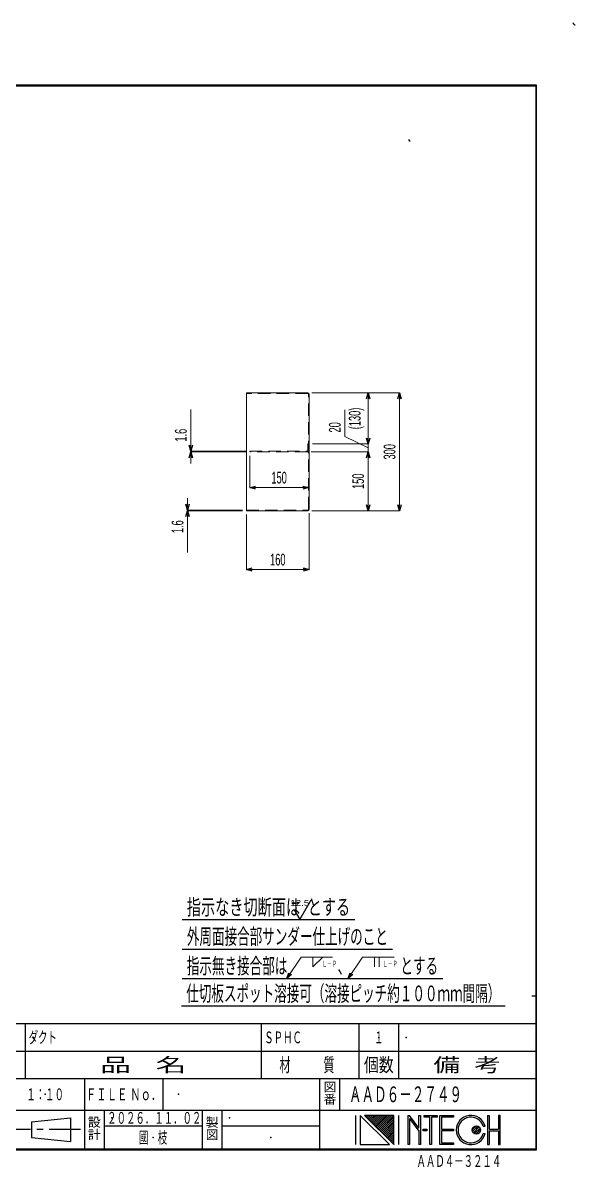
# Model space of a CAD drawing. Header units: millimetres. Extents: x -2100 to 2100, y -1485 to 1485.
# Drawn here: x 693 to 2100, y -1430 to 1485 of the extents above; entities that cross this region are included whole.
import ezdxf
from ezdxf.enums import TextEntityAlignment as Align

# ---------------------------------------------------------------- set-up
doc = ezdxf.new("R2010")
doc.units = ezdxf.units.MM
doc.header["$LTSCALE"] = 2.5
doc.header["$PDSIZE"] = 1
doc.linetypes.add('CENTER', pattern=[50.8, 31.75, -6.35, 6.35, -6.35])
doc.linetypes.add('DASHED', pattern=[19.05, 12.7, -6.35])
for name, color, linetype in [('Layer0001', 7, 'Continuous'), ('Layer0012', 7, 'Continuous'), ('Layer0013', 7, 'Continuous'), ('Layer0014', 7, 'Continuous')]:
    doc.layers.add(name, color=color, linetype=linetype)
doc.styles.add('dcStyle0', font='ＭＳ Ｐゴシック', dxfattribs={"width": 0.6})
doc.styles.add('dcStyle1', font='@ＭＳ Ｐゴシック', dxfattribs={"width": 0.8})
doc.dimstyles.new('dc_Rotated', dxfattribs={"dimtxt": 30, "dimasz": 15.00113, "dimexe": 0, "dimexo": 10, "dimgap": 10, "dimtad": 3, "dimdec": 1, "dimdsep": 46, "dimtxsty": 'dcStyle0', "dimblk1": 'OPEN30', "dimblk2": 'OPEN30', "dimsah": 1, "dimcen": 0.09, "dimclrd": 4, "dimclre": 4, "dimclrt": 4, "dimadec": 0, "dimazin": 2, "dimtfac": 1, "dimtdec": 4, "dimtmove": 0, "dimatfit": 3, "dimfxl": 1, "dimarcsym": 1})
doc.dimstyles.new('dc_Rotated_F3', dxfattribs={"dimtxt": 30, "dimasz": 15.00113, "dimexe": 0, "dimexo": 10, "dimgap": 10, "dimtad": 3, "dimdec": 1, "dimdsep": 46, "dimtxsty": 'dcStyle0', "dimblk1": 'OPEN30', "dimblk2": 'OPEN30', "dimsah": 1, "dimcen": 0.09, "dimse2": 1, "dimclrd": 4, "dimclre": 4, "dimclrt": 4, "dimadec": 0, "dimazin": 2, "dimtfac": 1, "dimtdec": 4, "dimtmove": 0, "dimatfit": 3, "dimfxl": 1, "dimarcsym": 1})
doc.dimstyles.new('dc_Rotated_F4', dxfattribs={"dimtxt": 30, "dimasz": 15.00113, "dimexe": 0, "dimexo": 10, "dimgap": 10, "dimtad": 3, "dimdec": 1, "dimdsep": 46, "dimtxsty": 'dcStyle0', "dimblk1": 'OPEN30', "dimblk2": 'OPEN30', "dimsah": 1, "dimcen": 0.09, "dimclrd": 4, "dimclre": 4, "dimclrt": 4, "dimadec": 0, "dimazin": 2, "dimtfac": 1, "dimtdec": 4, "dimtmove": 1, "dimatfit": 3, "dimfxl": 1, "dimarcsym": 1})

# ---------------------------------------------------------------- blocks, each defined once
blk = doc.blocks.new('_Open30')
at = {"color": 0, "linetype": 'ByBlock', "lineweight": -2}
for p, q in [((-1, 0.267949), (0, 0)), ((0, 0), (-1, -0.267949)), ((0, 0), (-1, 0))]:
    blk.add_line(p, q, dxfattribs=at)
blk = doc.blocks.new('*D8')
at = {"layer": 'Layer0012', "color": 4, "linetype": 'Continuous', "lineweight": 13}
for p, q in [((1271.1, 382.1), (1271.1, 300.8)), ((1271.1, 300.8), (1421.1, 300.8))]:
    blk.add_line(p, q, dxfattribs=at)
at = {"layer": 'Layer0012', "color": 4, "xscale": 15.00115266964712, "yscale": 15.00081580252128}
for p, rotation in [((1271.1, 300.8), 180), ((1421.1, 300.8), 360)]:
    blk.add_blockref('_Open30', p, dxfattribs=dict(at, rotation=rotation))
at = {"layer": 'Layer0012', "color": 4, "insert": (1346.1, 310.8), "char_height": 30, "attachment_point": 8, "style": 'dcStyle0'}
blk.add_mtext('\\T1.00;150', dxfattribs=at)
blk = doc.blocks.new('*D9')
at = {"layer": 'Layer0012', "color": 4, "linetype": 'Continuous', "lineweight": 13}
for p, q in [((1427.5, 392.1), (1572.7, 392.1)), ((1572.7, 242.1), (1572.7, 392.1)), ((1429.1, 242.1), (1572.7, 242.1))]:
    blk.add_line(p, q, dxfattribs=at)
at = {"layer": 'Layer0012', "color": 4, "xscale": 15.00115266964712, "yscale": 15.00081580252128}
for p, rotation in [((1572.7, 392.1), 90), ((1572.7, 242.1), 270)]:
    blk.add_blockref('_Open30', p, dxfattribs=dict(at, rotation=rotation))
at = {"layer": 'Layer0012', "color": 4, "insert": (1562.7, 317.1), "char_height": 30, "attachment_point": 8, "rotation": 90, "style": 'dcStyle0'}
blk.add_mtext('\\T1.00;150', dxfattribs=at)
blk = doc.blocks.new('*D10')
at = {"layer": 'Layer0012', "color": 4, "linetype": 'Continuous', "lineweight": 13}
for p, q in [((1513.3, 499.3), (1513.3, 431.3)), ((1431.1, 412.1), (1572.7, 412.1)), ((1513.3, 431.3), (1572.7, 402.1)), ((1572.7, 392.1), (1572.7, 412.1)), ((1427.5, 392.1), (1572.7, 392.1))]:
    blk.add_line(p, q, dxfattribs=at)
at = {"layer": 'Layer0012', "color": 4, "insert": (1503.3, 441.3), "char_height": 30, "attachment_point": 7, "rotation": 90, "style": 'dcStyle0'}
blk.add_mtext('\\T1.00;20', dxfattribs=at)
blk = doc.blocks.new('*D11')
at = {"layer": 'Layer0012', "color": 4, "linetype": 'Continuous', "lineweight": 13}
for p, q in [((1429.1, 542.1), (1572.7, 542.1)), ((1572.7, 412.1), (1572.7, 542.1)), ((1431.1, 412.1), (1572.7, 412.1))]:
    blk.add_line(p, q, dxfattribs=at)
at = {"layer": 'Layer0012', "color": 4, "xscale": 15.00115266964712, "yscale": 15.00081580252128}
for p, rotation in [((1572.7, 542.1), 90), ((1572.7, 412.1), 270)]:
    blk.add_blockref('_Open30', p, dxfattribs=dict(at, rotation=rotation))
at = {"layer": 'Layer0012', "color": 4, "insert": (1562.7, 477.1), "char_height": 30, "attachment_point": 8, "rotation": 90, "style": 'dcStyle0'}
blk.add_mtext('\\T1.00;(130)', dxfattribs=at)
blk = doc.blocks.new('*D12')
at = {"layer": 'Layer0012', "color": 4, "linetype": 'Continuous', "lineweight": 13}
for p, q in [((1422.7, 235.7), (1422.7, 92.1)), ((1262.7, 232.1), (1262.7, 92.1)), ((1262.7, 92.1), (1422.7, 92.1))]:
    blk.add_line(p, q, dxfattribs=at)
at = {"layer": 'Layer0012', "color": 4, "xscale": 15.00115266964712, "yscale": 15.00081580252128}
for p, rotation in [((1262.7, 92.1), 180), ((1422.7, 92.1), 360)]:
    blk.add_blockref('_Open30', p, dxfattribs=dict(at, rotation=rotation))
at = {"layer": 'Layer0012', "color": 4, "insert": (1342.7, 102.1), "char_height": 30, "attachment_point": 8, "style": 'dcStyle0'}
blk.add_mtext('\\T1.00;160', dxfattribs=at)
blk = doc.blocks.new('DC_IMAGEDIMGROUP_1')
at = {"layer": 'Layer0012', "color": 4, "linetype": 'Continuous', "lineweight": 13}
for p, q in [((1112.7, 273.7), (1112.7, 243.7)), ((1252.7, 243.7), (1112.7, 243.7)), ((1112.7, 242.1), (1112.7, 243.7)), ((1252.7, 242.1), (1112.7, 242.1)), ((1112.7, 135.6), (1112.7, 242.1))]:
    blk.add_line(p, q, dxfattribs=at)
at = {"layer": 'Layer0012', "color": 4, "xscale": 15.00115266964712, "yscale": 15.00081580252128}
for p, rotation in [((1112.7, 243.7), 270), ((1112.7, 242.1), 90)]:
    blk.add_blockref('_Open30', p, dxfattribs=dict(at, rotation=rotation))
at = {"layer": 'Layer0012', "color": 4, "insert": (1102.7, 217.6), "char_height": 30, "attachment_point": 9, "rotation": 90, "style": 'dcStyle0'}
blk.add_mtext('\\T1.00;1.6', dxfattribs=at)
blk = doc.blocks.new('DC_IMAGEDIMGROUP_2')
at = {"layer": 'Layer0012', "color": 4, "linetype": 'Continuous', "lineweight": 13}
for p, q in [((1121.1, 500.1), (1121.1, 393.7)), ((1261.1, 393.7), (1121.1, 393.7)), ((1121.1, 392.1), (1121.1, 393.7)), ((1261.1, 392.1), (1121.1, 392.1)), ((1121.1, 362.1), (1121.1, 392.1))]:
    blk.add_line(p, q, dxfattribs=at)
at = {"layer": 'Layer0012', "color": 4, "xscale": 15.00115266964712, "yscale": 15.00081580252128}
for p, rotation in [((1121.1, 393.7), 270), ((1121.1, 392.1), 90)]:
    blk.add_blockref('_Open30', p, dxfattribs=dict(at, rotation=rotation))
at = {"layer": 'Layer0012', "color": 4, "insert": (1111.1, 418.1), "char_height": 30, "attachment_point": 7, "rotation": 90, "style": 'dcStyle0'}
blk.add_mtext('\\T1.00;1.6', dxfattribs=at)
blk = doc.blocks.new('*D15')
at = {"layer": 'Layer0012', "color": 4, "linetype": 'Continuous', "lineweight": 13}
for p, q in [((1429.1, 542.1), (1652.7, 542.1)), ((1652.7, 242.1), (1652.7, 542.1)), ((1429.1, 242.1), (1652.7, 242.1))]:
    blk.add_line(p, q, dxfattribs=at)
at = {"layer": 'Layer0012', "color": 4, "xscale": 15.00115266964712, "yscale": 15.00081580252128}
for p, rotation in [((1652.7, 542.1), 90), ((1652.7, 242.1), 270)]:
    blk.add_blockref('_Open30', p, dxfattribs=dict(at, rotation=rotation))
at = {"layer": 'Layer0012', "color": 4, "insert": (1642.7, 392.1), "char_height": 30, "attachment_point": 8, "rotation": 90, "style": 'dcStyle0'}
blk.add_mtext('\\T1.00;300', dxfattribs=at)
blk = doc.blocks.new('DC_GROUP_AAD6-2749_11')
at = {"layer": 'Layer0013', "color": 4, "linetype": 'Continuous', "lineweight": 13}
for p, q in [((1365.6, -949.8), (1402.1, -895.5)), ((1402.1, -895.5), (1482.1, -895.5)), ((1432.1, -895.5), (1432.1, -920.5)), ((1432.1, -895.5), (1457.1, -895.5)), ((1432.1, -920.5), (1457.1, -895.5))]:
    blk.add_line(p, q, dxfattribs=at)
at = {"layer": 'Layer0013', "color": 4, "xscale": 15.00115266964712, "yscale": 15.00081580252128, "rotation": 236.0825694630274}
blk.add_blockref('_Open30', (1365.6, -949.8), dxfattribs=at)
blk = doc.blocks.new('DC_GROUP_AAD6-2749_12')
at = {"layer": 'Layer0013', "color": 4, "linetype": 'Continuous', "lineweight": 13}
for p, q in [((1522.3, -949.8), (1558.8, -895.5)), ((1558.8, -895.5), (1638.8, -895.5)), ((1588.8, -895.5), (1588.8, -920.5)), ((1601.3, -895.5), (1601.3, -920.5))]:
    blk.add_line(p, q, dxfattribs=at)
at = {"layer": 'Layer0013', "color": 4, "xscale": 15.00115266964712, "yscale": 15.00081580252128, "rotation": 236.0825694630294}
blk.add_blockref('_Open30', (1522.3, -949.8), dxfattribs=at)
blk = doc.blocks.new('DC_GROUP_AAD6-2749_15')
at = {"layer": 'Layer0013', "color": 4, "linetype": 'Continuous', "lineweight": 25}
for p, q in [((1398.7, -799.8), (1427.6, -749.8)), ((1384.3, -774.8), (1398.7, -799.8))]:
    blk.add_line(p, q, dxfattribs=at)
at = {"layer": 'Layer0013', "color": 4, "style": 'dcStyle0', "width": 1.291922}
blk.add_text('12.5', height=15, dxfattribs=at).set_placement((1374.7, -764.8), (1422.7, -764.8), align=Align.FIT)
blk = doc.blocks.new('DC_GROUP_AAD6-2749_16')
at = {"layer": 'Layer0013', "color": 4, "linetype": 'Continuous', "lineweight": 25}
blk.add_line((1099, -949.8), (1763, -949.8), dxfattribs=at)
at = {"layer": 'Layer0013', "color": 4, "style": 'dcStyle0', "width": 0.670215}
blk.add_text('指示無き接合部は\u3000\u3000\u3000\u3000、\u3000\u3000\u3000\u3000とする', height=40, dxfattribs=at).set_placement((1111, -937.8), (1751, -937.8), align=Align.FIT)
blk = doc.blocks.new('DC_GROUP_AAD6-2749_17')
at = {"layer": 'Layer0013', "color": 4, "linetype": 'Continuous', "lineweight": 25}
blk.add_line((1099, -874.8), (1635, -874.8), dxfattribs=at)
at = {"layer": 'Layer0013', "color": 4, "style": 'dcStyle0', "width": 0.575583}
blk.add_text('外周面接合部サンダー仕上げのこと', height=40, dxfattribs=at).set_placement((1111, -862.8), (1623, -862.8), align=Align.FIT)
blk = doc.blocks.new('DC_GROUP_AAD6-2749_18')
at = {"layer": 'Layer0013', "color": 4, "linetype": 'Continuous', "lineweight": 25}
blk.add_line((1099, -799.8), (1539, -799.8), dxfattribs=at)
at = {"layer": 'Layer0013', "color": 4, "style": 'dcStyle0', "width": 0.653268}
blk.add_text('指示なき切断面は  とする', height=40, dxfattribs=at).set_placement((1111, -787.8), (1527, -787.8), align=Align.FIT)
blk = doc.blocks.new('DC_GROUP_AAD6-2749_19')
at = {"layer": 'Layer0013', "color": 4, "linetype": 'Continuous', "lineweight": 25}
blk.add_line((1097.5, -1019.9), (1921.5, -1019.9), dxfattribs=at)
at = {"layer": 'Layer0013', "color": 4, "style": 'dcStyle0', "width": 0.634461}
blk.add_text('仕切板スポット溶接可（溶接ピッチ約１００ｍｍ間隔）', height=40, dxfattribs=at).set_placement((1109.5, -1007.9), (1909.5, -1007.9), align=Align.FIT)
blk = doc.blocks.new('DC_GROUP_AAD6-2749_13')
at = {"color": 4, "style": 'dcStyle0', "width": 0.71291}
blk.add_text('Ｌ－Ｐ', height=15.62, dxfattribs=at).set_placement((1455.7, -920.7), (1493.6, -920.7), align=Align.FIT)
blk = doc.blocks.new('DC_GROUP_AAD6-2749_14')
at = {"color": 4, "style": 'dcStyle0', "width": 0.71291}
blk.add_text('Ｌ－Ｐ', height=15.62, dxfattribs=at).set_placement((1609.8, -920.7), (1647.7, -920.7), align=Align.FIT)

msp = doc.modelspace()

# ---------------------------------------------------------------- linework, layer by layer
at = {"layer": 'Layer0001', "color": 3, "linetype": 'Continuous', "lineweight": 18}
for p, q in [((1419.11, 542.05), (1262.71, 542.05)), ((1262.71, 542.05), (1262.71, 540.45)), ((1262.71, 542.05), (1262.71, 242.05)), ((1422.71, 538.45), (1422.71, 245.65)), ((1419.11, 242.05), (1262.71, 242.05))]:
    msp.add_line(p, q, dxfattribs=at)
at = {"layer": 'Layer0001', "color": 3, "linetype": 'DASHED', "lineweight": 18}
for p, q in [((1419.11, 540.45), (1262.71, 540.45)), ((1421.11, 245.65), (1421.11, 538.45)), ((1421.11, 412.05), (1419.51, 412.05)), ((1419.51, 395.65), (1419.51, 412.05)), ((1421.11, 412.05), (1421.11, 395.65)), ((1271.11, 393.65), (1271.11, 392.05)), ((1271.11, 393.65), (1417.51, 393.65)), ((1417.51, 392.05), (1271.11, 392.05)), ((1262.71, 243.65), (1419.11, 243.65))]:
    msp.add_line(p, q, dxfattribs=at)
at = {"layer": 'Layer0001', "color": 3, "linetype": 'Continuous', "lineweight": 18}
for centre, start, end in [((1419.11, 538.45), 0, 90), ((1419.11, 245.65), 270, 0)]:
    msp.add_arc(centre, 3.6, start, end, dxfattribs=at)
at = {"layer": 'Layer0001', "color": 3, "linetype": 'DASHED', "lineweight": 18}
for centre, radius, start, end in [((1419.11, 538.45), 2, 0, 90), ((1417.51, 395.65), 3.6, 270, 0), ((1417.51, 395.65), 2, 270, 0), ((1419.11, 245.65), 2, 270, 0)]:
    msp.add_arc(centre, radius, start, end, dxfattribs=at)
at = {"layer": 'Layer0014', "color": 3, "linetype": 'Continuous', "lineweight": 25}
for p, q in [((2001.5, 1326.5), (-1941.5, 1326.5)), ((-1940, 1325), (2000, 1325)), ((2000, 1325), (2000, -1385)), ((2001.5, -1386.5), (2001.5, 1326.5)), ((2000, -995), (1990, -995)), ((2000, -1065), (-630, -1065)), ((700, -1205), (700, -1065)), ((1300, -1065), (1300, -1205)), ((1550, -1205), (1550, -1065)), ((1650, -1065), (1650, -1205)), ((600, -1135), (2000, -1135)), ((600, -1205), (2000, -1205)), ((850, -1205), (850, -1385)), ((1450, -1285), (1450, -1205)), ((600, -1285), (2000, -1285)), ((715, -1315), (815, -1305)), ((815, -1305), (815, -1365)), ((1150, -1285), (1150, -1385)), ((1450, -1385), (1450, -1285)), ((1540.63, -1298.56), (1540.63, -1373.22)), ((1552.29, -1298.56), (1552.29, -1373.22)), ((1626.96, -1373.22), (1552.29, -1298.56)), ((1563.96, -1298.56), (1638.63, -1373.22)), ((1638.63, -1298.56), (1563.96, -1298.56)), ((1573.86, -1298.56), (1568.91, -1303.51)), ((1578.81, -1298.56), (1571.38, -1305.98)), ((1583.76, -1298.56), (1573.86, -1308.46)), ((1588.71, -1298.56), (1576.33, -1310.93)), ((1593.66, -1298.56), (1578.81, -1313.41)), ((1598.61, -1298.56), (1581.28, -1315.88)), ((1603.56, -1298.56), (1583.76, -1318.36)), ((1608.51, -1298.56), (1586.23, -1320.83)), ((1613.46, -1298.56), (1588.71, -1323.31)), ((1618.41, -1298.56), (1591.18, -1325.78)), ((1623.36, -1298.56), (1593.66, -1328.25)), ((1628.31, -1298.56), (1596.13, -1330.73)), ((1633.26, -1298.56), (1598.61, -1333.2)), ((1638.21, -1298.56), (1601.08, -1335.68)), ((1638.63, -1303.09), (1603.56, -1338.15)), ((1638.63, -1308.04), (1606.03, -1340.63)), ((1638.63, -1373.22), (1638.63, -1298.56)), ((1650.29, -1298.56), (1650.29, -1373.22)), ((1673.63, -1298.56), (1673.63, -1373.22)), ((1673.63, -1298.56), (1678.29, -1298.56)), ((1701.63, -1331.22), (1678.29, -1298.56)), ((1678.29, -1306.59), (1701.63, -1339.25)), ((1678.29, -1306.59), (1678.29, -1373.22)), ((1701.63, -1298.56), (1706.29, -1298.56)), ((1701.63, -1331.22), (1701.63, -1298.56)), ((1706.29, -1298.56), (1706.29, -1373.22)), ((1715.63, -1298.56), (1748.29, -1298.56)), ((1715.63, -1303.22), (1715.63, -1298.56)), ((1729.63, -1303.22), (1715.63, -1303.22)), ((1729.63, -1373.22), (1729.63, -1303.22)), ((1748.29, -1303.22), (1734.29, -1303.22)), ((1734.29, -1303.22), (1734.29, -1373.22)), ((1748.29, -1298.56), (1748.29, -1303.22)), ((1755.29, -1298.56), (1790.29, -1298.56)), ((1755.29, -1373.22), (1755.29, -1298.56)), ((1790.29, -1303.22), (1759.96, -1303.22)), ((1759.96, -1303.22), (1759.96, -1333.56)), ((1790.29, -1298.56), (1790.29, -1303.22)), ((1876.63, -1298.56), (1876.63, -1373.22)), ((1876.63, -1298.56), (1881.29, -1298.56)), ((1881.29, -1298.56), (1881.29, -1333.56)), ((1909.29, -1298.56), (1904.63, -1298.56)), ((1904.63, -1298.56), (1904.63, -1333.56)), ((1909.29, -1373.22), (1909.29, -1298.56)), ((715, -1315), (715, -1355)), ((1638.63, -1312.99), (1608.51, -1343.1)), ((1638.63, -1317.93), (1610.98, -1345.58)), ((1638.63, -1322.88), (1613.46, -1348.05)), ((1638.63, -1327.83), (1615.93, -1350.53)), ((1638.63, -1332.78), (1618.41, -1353)), ((1638.63, -1337.73), (1620.88, -1355.48)), ((1701.63, -1339.25), (1701.63, -1373.22)), ((1713.29, -1333.56), (1722.63, -1333.56)), ((1713.29, -1338.22), (1713.29, -1333.56)), ((1722.63, -1338.22), (1713.29, -1338.22)), ((1722.63, -1333.56), (1722.63, -1338.22)), ((1759.96, -1333.56), (1790.29, -1333.56)), ((1790.29, -1338.22), (1759.96, -1338.22)), ((1759.96, -1338.22), (1759.96, -1368.56)), ((1790.29, -1333.56), (1790.29, -1338.22)), ((1848.63, -1325.39), (1838.13, -1335.89)), ((1852.74, -1326.23), (1838.97, -1340)), ((1855.75, -1328.17), (1840.91, -1343.01)), ((1857.9, -1330.97), (1843.7, -1345.16)), ((1859.06, -1334.75), (1847.49, -1346.33)), ((1857.84, -1340.92), (1853.66, -1345.1)), ((1865.93, -1326.56), (1870.77, -1326.56)), ((1881.29, -1333.56), (1904.63, -1333.56)), ((1881.29, -1338.22), (1904.63, -1338.22)), ((1881.29, -1338.22), (1881.29, -1373.22)), ((1904.63, -1338.22), (1904.63, -1373.22)), ((715, -1355), (815, -1365)), ((1638.63, -1342.68), (1623.36, -1357.95)), ((1638.63, -1347.63), (1625.83, -1360.43)), ((1638.63, -1352.58), (1628.31, -1362.9)), ((1638.63, -1357.53), (1630.78, -1365.38)), ((1638.63, -1362.48), (1633.26, -1367.85)), ((1638.63, -1367.43), (1635.73, -1370.33)), ((1759.96, -1368.56), (1790.29, -1368.56)), ((1790.29, -1368.56), (1790.29, -1373.22)), ((1865.93, -1345.22), (1870.77, -1345.22)), ((-1941.5, -1386.5), (2001.5, -1386.5)), ((2000, -1385), (-1940, -1385)), ((1552.29, -1373.22), (1626.96, -1373.22)), ((1638.63, -1372.38), (1638.21, -1372.8)), ((1678.29, -1373.22), (1673.63, -1373.22)), ((1706.29, -1373.22), (1701.63, -1373.22)), ((1734.29, -1373.22), (1729.63, -1373.22)), ((1790.29, -1373.22), (1755.29, -1373.22)), ((1876.63, -1373.22), (1881.29, -1373.22)), ((1904.63, -1373.22), (1909.29, -1373.22))]:
    msp.add_line(p, q, dxfattribs=at)
at = {"layer": 'Layer0014', "color": 4, "linetype": 'Continuous', "lineweight": 25}
for p, q in [((1050, -1205), (1050, -1285)), ((1500, -1205), (1500, -1285)), ((900, -1285), (900, -1385)), ((1200, -1285), (1200, -1385)), ((900, -1325), (1150, -1325)), ((1200, -1325), (1450, -1325))]:
    msp.add_line(p, q, dxfattribs=at)
at = {"layer": 'Layer0014', "color": 2, "linetype": 'CENTER', "lineweight": 25}
msp.add_line((840, -1335), (610, -1335), dxfattribs=at)
at = {"layer": 'Layer0014', "color": 3, "linetype": 'Continuous', "lineweight": 25}
msp.add_circle((1848.63, -1335.89), 10.5, dxfattribs=at)
at = {"layer": 'Layer0014', "color": 5, "linetype": 'Continuous', "lineweight": 25}
for centre, radius in [((2100, 1485), 5), ((1680, 1188), 4)]:
    msp.add_arc(centre, radius, 180, 270, dxfattribs=at)
at = {"layer": 'Layer0014', "color": 3, "linetype": 'Continuous', "lineweight": 25}
for radius, start, end in [(37.33, 14.47751, 345.52249), (32.67, 16.60155, 343.39845)]:
    msp.add_arc((1834.63, -1335.89), radius, start, end, dxfattribs=at)
at = {"layer": 'Layer0014', "color": 5, "linetype": 'Continuous'}
for p in [(720, -1100), (1320, -1100), (1600, -1100), (1670, -1100), (750, -1245), (1090, -1245), (1540, -1245), (920, -1305), (1220, -1305), (1025, -1355), (1325, -1355), (1325, -1355)]:
    msp.add_point(p, dxfattribs=at)

# ---------------------------------------------------------------- block references
at = {"linetype": 'Continuous'}
for name in ['DC_GROUP_AAD6-2749_13', 'DC_GROUP_AAD6-2749_14']:
    msp.add_blockref(name, (0, 0), dxfattribs=at)
at = {"layer": 'Layer0012', "linetype": 'Continuous'}
for name in ['DC_IMAGEDIMGROUP_2', 'DC_IMAGEDIMGROUP_1']:
    msp.add_blockref(name, (0, 0), dxfattribs=at)
at = {"layer": 'Layer0013', "linetype": 'Continuous'}
for name in ['DC_GROUP_AAD6-2749_18', 'DC_GROUP_AAD6-2749_15', 'DC_GROUP_AAD6-2749_17', 'DC_GROUP_AAD6-2749_16', 'DC_GROUP_AAD6-2749_11', 'DC_GROUP_AAD6-2749_12', 'DC_GROUP_AAD6-2749_19']:
    msp.add_blockref(name, (0, 0), dxfattribs=at)

# ---------------------------------------------------------------- texts
at = {"layer": 'Layer0013', "color": 4, "style": 'dcStyle0'}
for s, height, width, p, p2 in [('ダクト', 30, 0.694787, (708, -1115), (780, -1115)), ('ＳＰＨＣ', 30, 0.742009, (1308, -1115), (1404, -1115)), ('１', 30, 0.804527, (1588, -1115), (1612, -1115)), ('ＡＡＤ６－２７４９', 40, 0.749406, (1524, -1265), (1812, -1265)), ('１：１０', 30, 0.862443, (702, -1260), (798, -1260)), ('２０２６．１１．０２', 30, 0.809085, (908, -1320), (1148, -1320)), ('國\u3000枝', 30, 0.619282, (989, -1370), (1061, -1370)), ('ＡＡＤ４－３２１４', 30, 0.749406, (1696, -1430), (1912, -1430))]:
    msp.add_text(s, height=height, dxfattribs=dict(at, width=width)).set_placement(p, p2, align=Align.FIT)
at = {"layer": 'Layer0014', "color": 2, "style": 'dcStyle0'}
for s, height, width, p, p2 in [('品   名', 35, 1.482973, (890, -1187.5), (1110, -1187.5)), ('材\u3000\u3000\u3000質', 35, 0.688684, (1347, -1187.5), (1487, -1187.5)), ('個数', 35, 0.746429, (1562, -1187.5), (1638, -1187.5)), ('備  考', 35, 1.294793, (1739, -1187.5), (1911, -1187.5)), ('ＦＩＬＥ Ｎｏ．', 30, 0.958586, (854, -1260), (1046, -1260))]:
    msp.add_text(s, height=height, dxfattribs=dict(at, width=width)).set_placement(p, p2, align=Align.FIT)
at = {"layer": 'Layer0014', "color": 2, "style": 'dcStyle1', "width": 0.9625}
for s, p in [('図番', (1463, -1210)), ('設計', (863, -1300)), ('製図', (1163, -1300))]:
    msp.add_text(s, height=24, rotation=270, dxfattribs=at).set_placement(p)

# ---------------------------------------------------------------- dimensions: what is measured, and where the dimension line sits
at = {"layer": 'Layer0012', "linetype": 'Continuous', "lineweight": 13}
dim = msp.add_linear_dim(base=(1572.71, 542.05), p1=(1421.11, 412.05), p2=(1419.11, 542.05), angle=90, text='(<>)', dimstyle='dc_Rotated', override={"dimtxt": 30, "dimasz": 15.00113, "dimexe": 0, "dimexo": 10, "dimgap": 10, "dimtad": 3, "dimtih": 0, "dimtoh": 0, "dimdec": 1, "dimlfac": 1, "dimzin": 8, "dimtxsty": 'dcStyle0', "dimblk1": 'Open30', "dimblk2": 'Open30', "dimsah": 1, "dimclrd": 4, "dimclre": 4, "dimclrt": 4, "dimazin": 2, "dimtofl": 1, "dimtolj": 0, "dimtzin": 8, "dimarcsym": 1}, dxfattribs=at)
dim.commit()
dim.dimension.update_dxf_attribs({"geometry": '*D11', "text_midpoint": (1572.71, 477.05), "dimtype": 160})
for base, p1, p2, dimstyle, override, picture, middle in [((1652.71, 542.05), (1419.11, 242.05), (1419.11, 542.05), 'dc_Rotated', {"dimtxt": 30, "dimasz": 15.00113, "dimexe": 0, "dimexo": 10, "dimgap": 10, "dimtad": 3, "dimtih": 0, "dimtoh": 0, "dimdec": 1, "dimlfac": 1, "dimzin": 8, "dimtxsty": 'dcStyle0', "dimblk1": 'Open30', "dimblk2": 'Open30', "dimsah": 1, "dimclrd": 4, "dimclre": 4, "dimclrt": 4, "dimazin": 2, "dimtofl": 1, "dimtolj": 0, "dimtzin": 8, "dimarcsym": 1}, '*D15', (1652.71, 392.05)), ((1572.71, 412.05), (1417.51, 392.05), (1421.11, 412.05), 'dc_Rotated_F4', {"dimtxt": 30, "dimasz": 15.00113, "dimexe": 0, "dimexo": 10, "dimgap": 10, "dimtad": 3, "dimtih": 0, "dimtoh": 0, "dimdec": 1, "dimlfac": 1, "dimzin": 8, "dimtxsty": 'dcStyle0', "dimblk1": 'Open30', "dimblk2": 'Open30', "dimsah": 1, "dimclrd": 4, "dimclre": 4, "dimclrt": 4, "dimazin": 2, "dimtofl": 1, "dimtmove": 1, "dimtolj": 0, "dimtzin": 8, "dimarcsym": 1}, '*D10', (1513.3, 465.32)), ((1572.71, 392.05), (1419.11, 242.05), (1417.51, 392.05), 'dc_Rotated', {"dimtxt": 30, "dimasz": 15.00113, "dimexe": 0, "dimexo": 10, "dimgap": 10, "dimtad": 3, "dimtih": 0, "dimtoh": 0, "dimdec": 1, "dimlfac": 1, "dimzin": 8, "dimtxsty": 'dcStyle0', "dimblk1": 'Open30', "dimblk2": 'Open30', "dimsah": 1, "dimclrd": 4, "dimclre": 4, "dimclrt": 4, "dimazin": 2, "dimtofl": 1, "dimtolj": 0, "dimtzin": 8, "dimarcsym": 1}, '*D9', (1572.71, 317.05))]:
    dim = msp.add_linear_dim(base=base, p1=p1, p2=p2, angle=90, dimstyle=dimstyle, override=override, dxfattribs=at)
    dim.commit()
    dim.dimension.update_dxf_attribs({"geometry": picture, "text_midpoint": middle, "dimtype": 160})
for base, p1, p2, dimstyle, override, picture, middle in [((1421.11, 300.8), (1271.11, 392.05), (1421.11, 300.8), 'dc_Rotated_F3', {"dimtxt": 30, "dimasz": 15.00113, "dimexe": 0, "dimexo": 10, "dimgap": 10, "dimtad": 3, "dimtih": 0, "dimtoh": 0, "dimdec": 1, "dimlfac": 1, "dimzin": 8, "dimtxsty": 'dcStyle0', "dimblk1": 'Open30', "dimblk2": 'Open30', "dimsah": 1, "dimse2": 1, "dimclrd": 4, "dimclre": 4, "dimclrt": 4, "dimazin": 2, "dimtofl": 1, "dimtolj": 0, "dimtzin": 8, "dimarcsym": 1}, '*D8', (1346.11, 300.8)), ((1422.71, 92.05), (1262.71, 242.05), (1422.71, 245.65), 'dc_Rotated', {"dimtxt": 30, "dimasz": 15.00113, "dimexe": 0, "dimexo": 10, "dimgap": 10, "dimtad": 3, "dimtih": 0, "dimtoh": 0, "dimdec": 1, "dimlfac": 1, "dimzin": 8, "dimtxsty": 'dcStyle0', "dimblk1": 'Open30', "dimblk2": 'Open30', "dimsah": 1, "dimclrd": 4, "dimclre": 4, "dimclrt": 4, "dimazin": 2, "dimtofl": 1, "dimtolj": 0, "dimtzin": 8, "dimarcsym": 1}, '*D12', (1342.71, 92.05))]:
    dim = msp.add_linear_dim(base=base, p1=p1, p2=p2, dimstyle=dimstyle, override=override, dxfattribs=at)
    dim.commit()
    dim.dimension.update_dxf_attribs({"geometry": picture, "text_midpoint": middle, "dimtype": 160})

doc.saveas('drawing.dxf')
